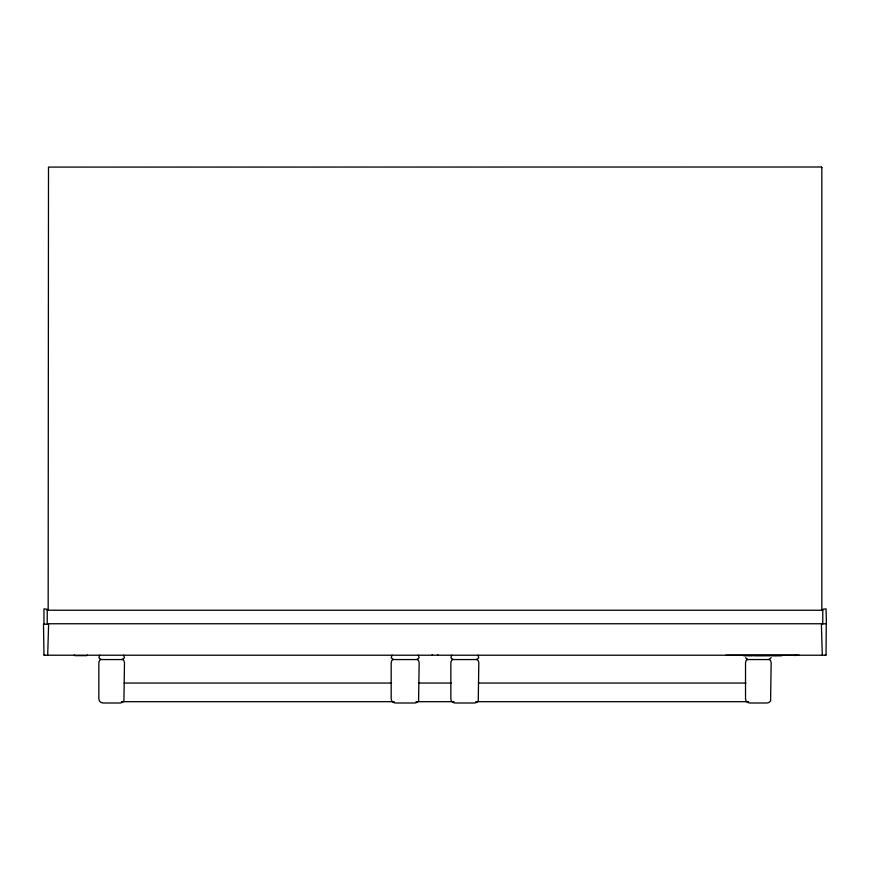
<?xml version="1.0" encoding="UTF-8"?>
<svg xmlns="http://www.w3.org/2000/svg" width="870" height="870" viewBox="0 0 870 870"><rect width="100%" height="100%" fill="white"/><g stroke="black" fill="none" stroke-linecap="round" stroke-linejoin="round"><path stroke-width="1.3" d="M47.698 655.219L48.622 623.757L821.378 623.757L822.302 655.219M87.315 654.99L86.663 655.643L74.918 655.643L74.265 654.99M821.835 624.225L826.435 623.529L826.032 608.848L822.77 609.315L822.77 623.616M47.23 610.24L822.77 610.24M771.157 657.687L769.287 659.558L747.384 659.558L745.525 657.687M795.735 654.99L795.082 655.643M99.778 655.143L98.843 657.687L100.713 659.558L122.616 659.558L124.475 657.687L123.551 655.143M100.898 659.166L99.397 660.678L98.843 662.722L98.843 698.893L99.397 700.937L100.898 702.438L102.943 702.993L120.375 702.993L122.431 702.438L123.931 700.937L124.475 662.722L123.931 660.678L122.431 659.166M392.12 655.143L391.185 657.687L393.055 659.558L417.285 659.558L419.155 657.687L418.22 655.143M393.24 659.166L391.739 660.678L391.185 662.722L391.185 698.893L391.739 700.937L393.24 702.438L395.295 702.993L415.055 702.993L417.1 702.438L418.601 700.937L419.155 662.722L418.601 660.678L417.1 659.166M432.466 654.795L431.737 655.219M451.78 655.143L450.845 657.687L452.715 659.558L476.945 659.558L478.815 657.687L477.88 655.143M452.9 659.166L451.399 660.678L450.845 662.722L450.845 698.893L451.399 700.937L452.9 702.438L454.945 702.993L474.705 702.993L476.76 702.438L478.261 700.937L478.815 662.722L478.261 660.678L476.76 659.166M747.569 659.166L746.068 660.678L745.525 662.722L745.525 698.893L746.068 700.937L747.569 702.438L749.625 702.993L767.057 702.993L769.102 702.438L770.602 700.937L771.157 662.722L770.602 660.678L769.102 659.166M825.826 654.795L825.097 655.219M48.165 624.225L43.5 624.225L43.968 655.219L826.032 655.219L826.272 623.692M725.993 655.219L799.302 655.219M743.817 655.828L746.917 655.828M747.863 655.828L752.572 655.828M753.855 655.828L757.596 655.828M758.281 655.828L760.228 655.828M760.88 655.828L765.807 655.828M766.731 655.828L769.906 655.828M770.961 655.828L775.181 655.828M775.746 655.828L781.619 655.828M124.105 683.048L391.554 683.048M418.709 683.048L451.291 683.048M478.446 683.048L745.894 683.048M121.387 701.688L394.273 701.688M415.99 701.688L454.01 701.688M475.727 701.688L748.613 701.688M821.835 610.098L821.835 167.66L821.182 167.007L48.492 167.094L48.165 610.098M438.262 655.219L437.534 654.795M43.968 623.757L43.968 608.848L47.23 609.315L47.23 623.616M44.903 655.219L44.174 654.795M821.508 167.094L821.835 167.66"/></g></svg>
